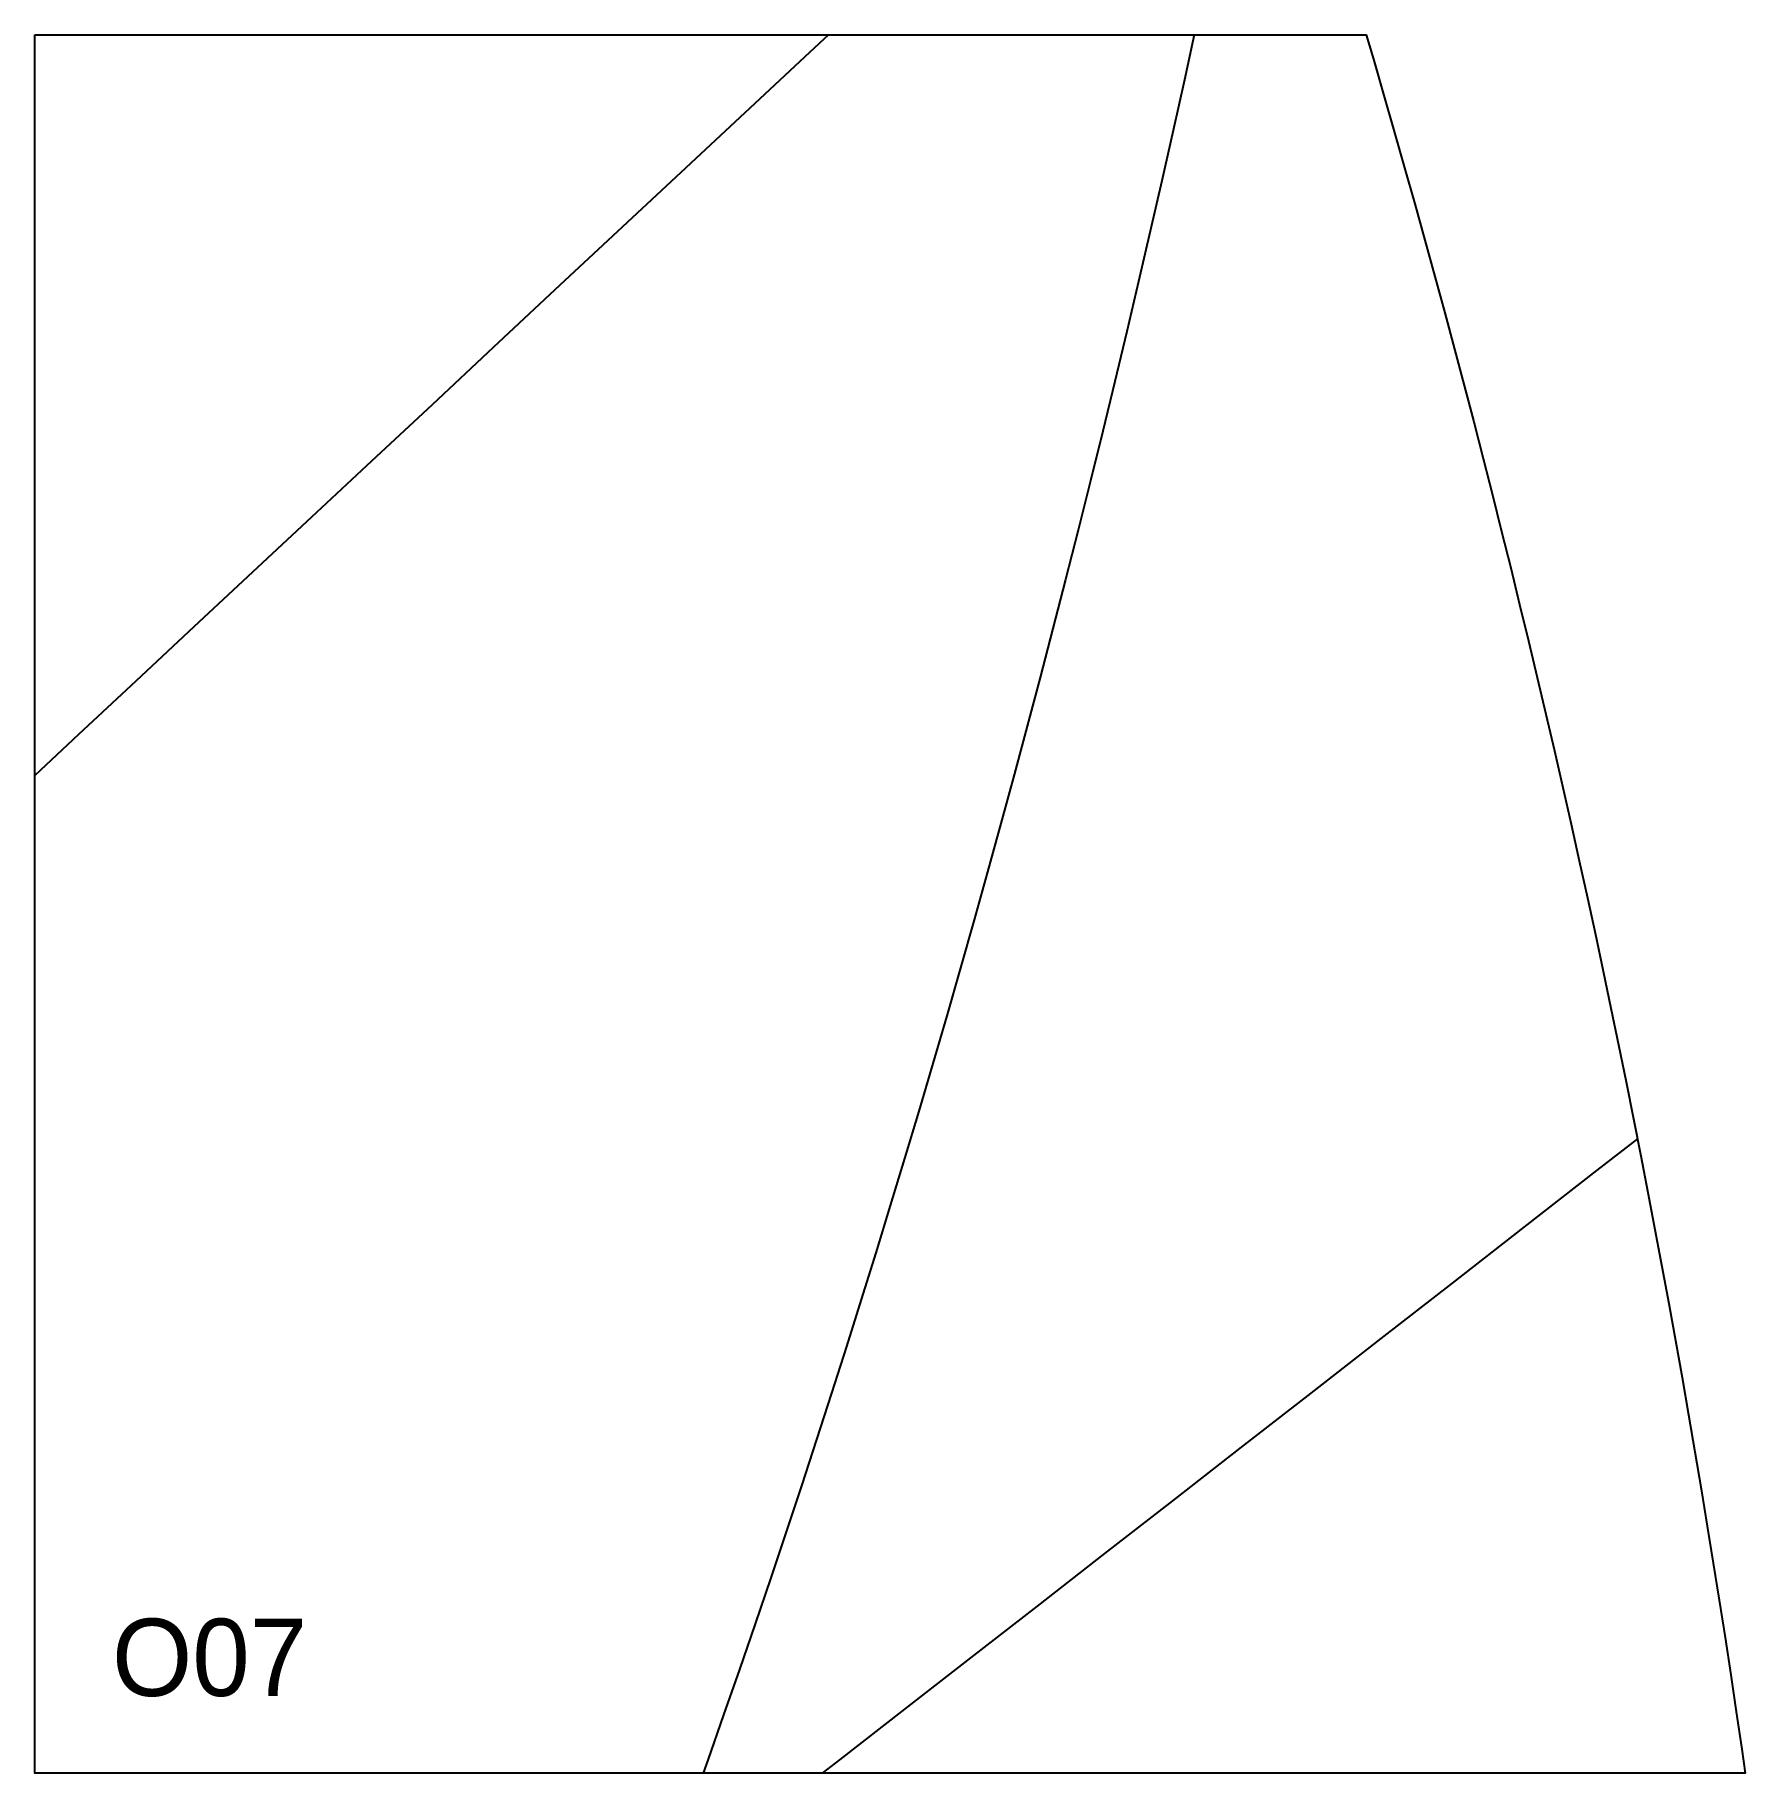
# Model space of a CAD drawing. Header units: millimetres. Extents: x 0 to 886, y 0 to 900.
import ezdxf

# ---------------------------------------------------------------- set-up
doc = ezdxf.new("R2010")
doc.units = ezdxf.units.MM
for name, color, linetype in [('ASR2', 4, 'Continuous'), ('CUT', 1, 'Continuous'), ('HOUR15', 9, 'Continuous'), ('HOUR30', 8, 'Continuous'), ('ID', 3, 'Continuous')]:
    doc.layers.add(name, color=color, linetype=linetype)

msp = doc.modelspace()

# ---------------------------------------------------------------- linework, layer by layer
at = {"layer": 'ASR2'}
msp.add_lwpolyline([(600.46, 900), (595.39, 876.73), (589.58, 850.48), (583.69, 824.32), (577.73, 798.24), (571.69, 772.25), (565.58, 746.34), (559.39, 720.5), (553.13, 694.76), (546.8, 669.09), (540.39, 643.5), (533.91, 618), (527.36, 592.58), (520.73, 567.24), (514.03, 541.98), (507.26, 516.8), (500.41, 491.7), (493.5, 466.69), (486.51, 441.75), (479.44, 416.9), (472.31, 392.13), (465.1, 367.43), (457.83, 342.82), (450.48, 318.29), (443.06, 293.84), (435.57, 269.47), (428, 245.18), (420.37, 220.97), (412.67, 196.84), (404.89, 172.79), (397.05, 148.82), (389.13, 124.93), (381.15, 101.12), (373.1, 77.39), (364.97, 53.74), (356.78, 30.17), (348.52, 6.68), (346.14, 0)], dxfattribs=at)
at = {"layer": 'CUT'}
msp.add_lwpolyline([(0, 900), (689.53, 900), (693.28, 887.3), (698.73, 868.6), (704.13, 849.88), (709.47, 831.15), (714.75, 812.39), (719.98, 793.63), (725.15, 774.84), (730.25, 756.04), (735.31, 737.23), (740.3, 718.4), (745.24, 699.55), (750.12, 680.69), (754.94, 661.81), (759.7, 642.92), (764.4, 624.02), (769.05, 605.1), (773.64, 586.17), (778.17, 567.22), (782.64, 548.26), (787.06, 529.28), (791.41, 510.29), (795.71, 491.29), (799.95, 472.28), (804.13, 453.25), (808.25, 434.21), (812.32, 415.16), (816.32, 396.09), (820.27, 377.01), (824.16, 357.92), (827.99, 338.82), (831.76, 319.71), (835.47, 300.59), (839.12, 281.45), (842.72, 262.3), (846.26, 243.15), (849.73, 223.98), (853.15, 204.8), (856.51, 185.61), (859.81, 166.41), (863.06, 147.2), (866.24, 127.98), (869.36, 108.75), (872.43, 89.51), (875.44, 70.26), (878.38, 51), (881.27, 31.74), (884.1, 12.46), (885.89, 0), (0, 0), (0, 900)], close=True, dxfattribs=at)
at = {"layer": 'HOUR15'}
msp.add_lwpolyline([(411.07, 900), (401.19, 890.78), (367.69, 859.54), (334.57, 828.65), (301.83, 798.11), (269.44, 767.9), (237.42, 738.03), (205.74, 708.48), (174.4, 679.26), (143.4, 650.34), (112.73, 621.74), (82.39, 593.43), (52.36, 565.42), (22.64, 537.7), (0, 516.59)], dxfattribs=at)
at = {"layer": 'HOUR30'}
msp.add_lwpolyline([(830.04, 328.4), (808.9, 311.96), (771.26, 282.68), (734.04, 253.72), (697.23, 225.09), (660.83, 196.78), (624.83, 168.77), (589.22, 141.07), (553.99, 113.67), (519.13, 86.56), (484.65, 59.73), (450.52, 33.19), (416.75, 6.92), (407.86, 0)], dxfattribs=at)

# ---------------------------------------------------------------- texts
at = {"layer": 'ID'}
msp.add_text('O07', height=40, dxfattribs=at).set_placement((40, 40))

doc.saveas('drawing.dxf')
